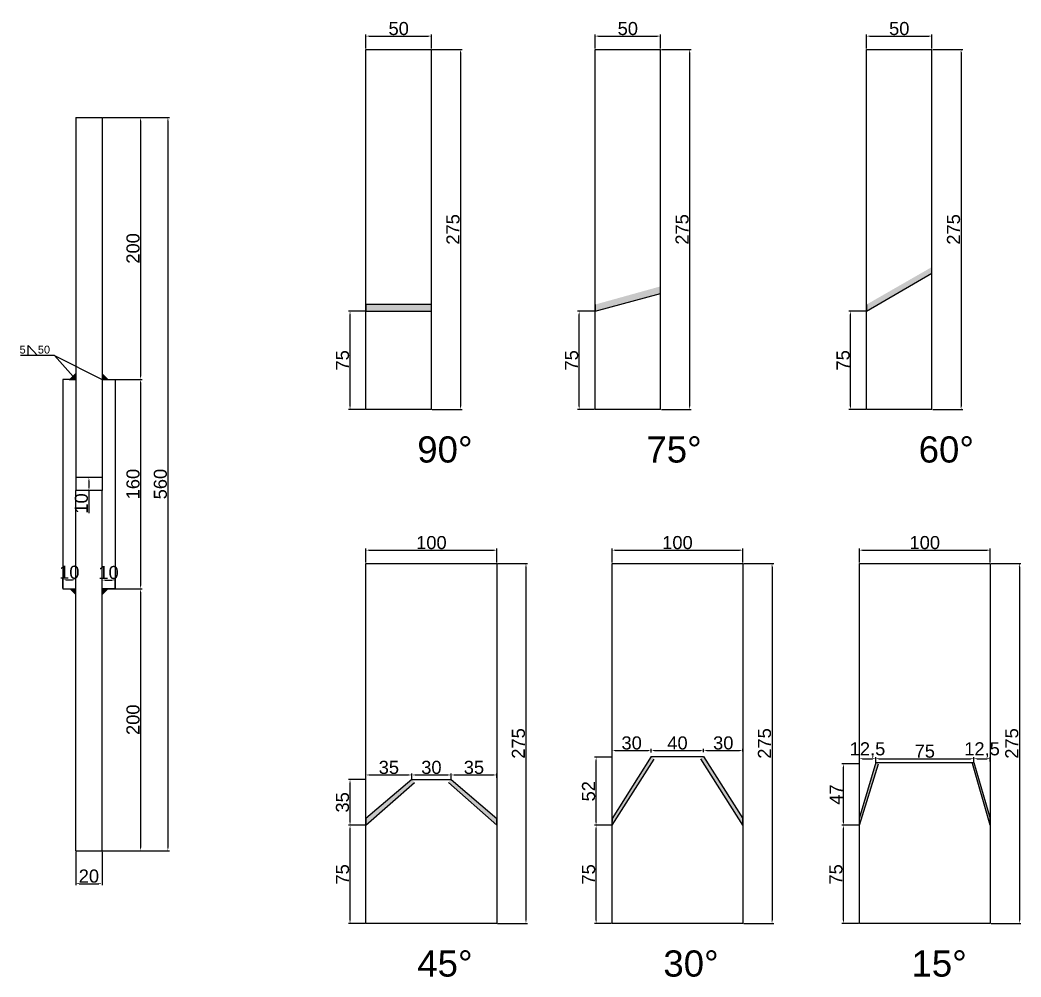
# Model space of a CAD drawing. Header units: millimetres. Extents: x 2520 to 5721, y 1105 to 1995.
# Drawn here: x 2520 to 3285, y 1120 to 1851 of the extents above; entities that cross this region are included whole.
import ezdxf

# ---------------------------------------------------------------- set-up
doc = ezdxf.new("R2010")
doc.units = ezdxf.units.MM
doc.header["$LTSCALE"] = 1.5
doc.layers.add('标注', color=210, linetype='Continuous')
doc.layers.add('焊缝', color=250, linetype='Continuous')
doc.styles.get("Standard").update_dxf_attribs({"font": 'arial.ttf'})
doc.dimstyles.new('ISO-25-JHF', dxfattribs={"dimtxt": 10, "dimasz": 2.5, "dimexe": 1.25, "dimexo": 0.625, "dimtad": 1, "dimtxsty": 'Standard', "dimcen": 2.5, "dimadec": 0, "dimazin": 0, "dimtfac": 1, "dimtmove": 0, "dimatfit": 3, "dimfxl": 1, "dimarcsym": 0})

# ---------------------------------------------------------------- blocks, each defined once
blk = doc.blocks.new('*D1')
at = {"layer": 'Defpoints', "color": 0, "transparency": 16777216}
for p in [(2834.18, 1839.05), (2784.18, 1828.91), (2834.18, 1828.91)]:
    blk.add_point(p, dxfattribs=at)
at = {"layer": '标注', "color": 0, "lineweight": -2, "transparency": 16777216}
for p, q in [((2784.18, 1829.53), (2784.18, 1840.3)), ((2786.68, 1839.05), (2831.68, 1839.05)), ((2834.18, 1829.53), (2834.18, 1840.3))]:
    blk.add_line(p, q, dxfattribs=at)
at = {"layer": '标注', "color": 0, "transparency": 16777216}
for points in [[(2786.68, 1839.46), (2786.68, 1838.63), (2784.18, 1839.05)], [(2831.68, 1839.46), (2831.68, 1838.63), (2834.18, 1839.05)]]:
    blk.add_solid(points, dxfattribs=at)
at = {"layer": '标注', "color": 0, "transparency": 16777216, "insert": (2809.18, 1844.78), "char_height": 10, "attachment_point": 5}
blk.add_mtext('50', dxfattribs=at)
blk = doc.blocks.new('*D2')
at = {"layer": 'Defpoints', "color": 0, "transparency": 16777216}
for p in [(2772.02, 1628.91), (2784.18, 1628.91), (2784.18, 1553.91)]:
    blk.add_point(p, dxfattribs=at)
at = {"layer": '标注', "color": 0, "lineweight": -2, "transparency": 16777216}
for p, q in [((2783.55, 1628.91), (2770.77, 1628.91)), ((2772.02, 1556.41), (2772.02, 1626.41)), ((2783.55, 1553.91), (2770.77, 1553.91))]:
    blk.add_line(p, q, dxfattribs=at)
at = {"layer": '标注', "color": 0, "transparency": 16777216}
for points in [[(2771.6, 1626.41), (2772.44, 1626.41), (2772.02, 1628.91)], [(2771.6, 1556.41), (2772.44, 1556.41), (2772.02, 1553.91)]]:
    blk.add_solid(points, dxfattribs=at)
at = {"layer": '标注', "color": 0, "transparency": 16777216, "insert": (2766.31, 1591.41), "char_height": 10, "attachment_point": 5, "rotation": 90}
blk.add_mtext('75', dxfattribs=at)
blk = doc.blocks.new('*D3')
at = {"layer": 'Defpoints', "color": 0, "transparency": 16777216}
for p in [(2834.18, 1828.91), (2834.18, 1553.91), (2856.43, 1553.91)]:
    blk.add_point(p, dxfattribs=at)
at = {"layer": '标注', "color": 0, "lineweight": -2, "transparency": 16777216}
for p, q in [((2834.8, 1828.91), (2857.68, 1828.91)), ((2856.43, 1826.41), (2856.43, 1556.41)), ((2834.8, 1553.91), (2857.68, 1553.91))]:
    blk.add_line(p, q, dxfattribs=at)
at = {"layer": '标注', "color": 0, "transparency": 16777216}
for points in [[(2856.01, 1826.41), (2856.85, 1826.41), (2856.43, 1828.91)], [(2856.01, 1556.41), (2856.85, 1556.41), (2856.43, 1553.91)]]:
    blk.add_solid(points, dxfattribs=at)
at = {"layer": '标注', "color": 0, "transparency": 16777216, "insert": (2850.7, 1691.41), "char_height": 10, "attachment_point": 5, "rotation": 90}
blk.add_mtext('275', dxfattribs=at)
blk = doc.blocks.new('*D4')
at = {"layer": 'Defpoints', "color": 0, "transparency": 16777216}
for p in [(2947.08, 1628.91), (2959.24, 1628.91), (2959.24, 1553.91)]:
    blk.add_point(p, dxfattribs=at)
at = {"layer": '标注', "color": 0, "lineweight": -2, "transparency": 16777216}
for p, q in [((2958.62, 1628.91), (2945.83, 1628.91)), ((2947.08, 1556.41), (2947.08, 1626.41)), ((2958.62, 1553.91), (2945.83, 1553.91))]:
    blk.add_line(p, q, dxfattribs=at)
at = {"layer": '标注', "color": 0, "transparency": 16777216}
for points in [[(2946.67, 1626.41), (2947.5, 1626.41), (2947.08, 1628.91)], [(2946.67, 1556.41), (2947.5, 1556.41), (2947.08, 1553.91)]]:
    blk.add_solid(points, dxfattribs=at)
at = {"layer": '标注', "color": 0, "transparency": 16777216, "insert": (2941.37, 1591.41), "char_height": 10, "attachment_point": 5, "rotation": 90}
blk.add_mtext('75', dxfattribs=at)
blk = doc.blocks.new('*D5')
at = {"layer": 'Defpoints', "color": 0, "transparency": 16777216}
for p in [(3154.47, 1628.91), (3166.63, 1628.91), (3166.63, 1553.91)]:
    blk.add_point(p, dxfattribs=at)
at = {"layer": '标注', "color": 0, "lineweight": -2, "transparency": 16777216}
for p, q in [((3166, 1628.91), (3153.22, 1628.91)), ((3154.47, 1556.41), (3154.47, 1626.41)), ((3166, 1553.91), (3153.22, 1553.91))]:
    blk.add_line(p, q, dxfattribs=at)
at = {"layer": '标注', "color": 0, "transparency": 16777216}
for points in [[(3154.05, 1626.41), (3154.89, 1626.41), (3154.47, 1628.91)], [(3154.05, 1556.41), (3154.89, 1556.41), (3154.47, 1553.91)]]:
    blk.add_solid(points, dxfattribs=at)
at = {"layer": '标注', "color": 0, "transparency": 16777216, "insert": (3148.76, 1591.41), "char_height": 10, "attachment_point": 5, "rotation": 90}
blk.add_mtext('75', dxfattribs=at)
blk = doc.blocks.new('*D6')
at = {"layer": 'Defpoints', "color": 0, "transparency": 16777216}
for p in [(2884.18, 1446.42), (2784.18, 1436.28), (2884.18, 1436.28)]:
    blk.add_point(p, dxfattribs=at)
at = {"layer": '标注', "color": 0, "lineweight": -2, "transparency": 16777216}
for p, q in [((2784.18, 1436.9), (2784.18, 1447.67)), ((2786.68, 1446.42), (2881.68, 1446.42)), ((2884.18, 1436.9), (2884.18, 1447.67))]:
    blk.add_line(p, q, dxfattribs=at)
at = {"layer": '标注', "color": 0, "transparency": 16777216}
for points in [[(2786.68, 1446.83), (2786.68, 1446), (2784.18, 1446.42)], [(2881.68, 1446.83), (2881.68, 1446), (2884.18, 1446.42)]]:
    blk.add_solid(points, dxfattribs=at)
at = {"layer": '标注', "color": 0, "transparency": 16777216, "insert": (2834.18, 1452.15), "char_height": 10, "attachment_point": 5}
blk.add_mtext('100', dxfattribs=at)
blk = doc.blocks.new('*D7')
at = {"layer": 'Defpoints', "color": 0, "transparency": 16777216}
for p in [(2772.02, 1236.28), (2784.18, 1236.28), (2784.18, 1161.28)]:
    blk.add_point(p, dxfattribs=at)
at = {"layer": '标注', "color": 0, "lineweight": -2, "transparency": 16777216}
for p, q in [((2783.55, 1236.28), (2770.77, 1236.28)), ((2772.02, 1163.78), (2772.02, 1233.78)), ((2783.55, 1161.28), (2770.77, 1161.28))]:
    blk.add_line(p, q, dxfattribs=at)
at = {"layer": '标注', "color": 0, "transparency": 16777216}
for points in [[(2771.6, 1233.78), (2772.44, 1233.78), (2772.02, 1236.28)], [(2771.6, 1163.78), (2772.44, 1163.78), (2772.02, 1161.28)]]:
    blk.add_solid(points, dxfattribs=at)
at = {"layer": '标注', "color": 0, "transparency": 16777216, "insert": (2766.31, 1198.78), "char_height": 10, "attachment_point": 5, "rotation": 90}
blk.add_mtext('75', dxfattribs=at)
blk = doc.blocks.new('*D8')
at = {"layer": 'Defpoints', "color": 0, "transparency": 16777216}
for p in [(2884.18, 1436.28), (2884.18, 1161.28), (2906.43, 1161.28)]:
    blk.add_point(p, dxfattribs=at)
at = {"layer": '标注', "color": 0, "lineweight": -2, "transparency": 16777216}
for p, q in [((2884.8, 1436.28), (2907.68, 1436.28)), ((2906.43, 1433.78), (2906.43, 1163.78)), ((2884.8, 1161.28), (2907.68, 1161.28))]:
    blk.add_line(p, q, dxfattribs=at)
at = {"layer": '标注', "color": 0, "transparency": 16777216}
for points in [[(2906.01, 1433.78), (2906.85, 1433.78), (2906.43, 1436.28)], [(2906.01, 1163.78), (2906.85, 1163.78), (2906.43, 1161.28)]]:
    blk.add_solid(points, dxfattribs=at)
at = {"layer": '标注', "color": 0, "transparency": 16777216, "insert": (2900.7, 1298.78), "char_height": 10, "attachment_point": 5, "rotation": 90}
blk.add_mtext('275', dxfattribs=at)
blk = doc.blocks.new('*D9')
at = {"layer": 'Defpoints', "color": 0, "transparency": 16777216}
for p in [(2772.02, 1271.28), (2784.18, 1271.28), (2784.18, 1236.28)]:
    blk.add_point(p, dxfattribs=at)
at = {"layer": '标注', "color": 0, "lineweight": -2, "transparency": 16777216}
for p, q in [((2783.55, 1271.28), (2770.77, 1271.28)), ((2772.02, 1238.78), (2772.02, 1268.78)), ((2783.55, 1236.28), (2770.77, 1236.28))]:
    blk.add_line(p, q, dxfattribs=at)
at = {"layer": '标注', "color": 0, "transparency": 16777216}
for points in [[(2771.6, 1268.78), (2772.44, 1268.78), (2772.02, 1271.28)], [(2771.6, 1238.78), (2772.44, 1238.78), (2772.02, 1236.28)]]:
    blk.add_solid(points, dxfattribs=at)
at = {"layer": '标注', "color": 0, "transparency": 16777216, "insert": (2766.29, 1253.78), "char_height": 10, "attachment_point": 5, "rotation": 89.99989}
blk.add_mtext('35', dxfattribs=at)
blk = doc.blocks.new('*D10')
at = {"layer": 'Defpoints', "color": 0, "transparency": 16777216}
for p in [(2784.18, 1271.28), (2819.18, 1274.71), (2819.18, 1271.28)]:
    blk.add_point(p, dxfattribs=at)
at = {"layer": '标注', "color": 0, "lineweight": -2, "transparency": 16777216}
for p, q in [((2784.18, 1271.9), (2784.18, 1275.96)), ((2786.68, 1274.71), (2816.68, 1274.71)), ((2819.18, 1271.9), (2819.18, 1275.96))]:
    blk.add_line(p, q, dxfattribs=at)
at = {"layer": '标注', "color": 0, "transparency": 16777216}
for points in [[(2786.68, 1275.13), (2786.68, 1274.3), (2784.18, 1274.71)], [(2816.68, 1275.13), (2816.68, 1274.3), (2819.18, 1274.71)]]:
    blk.add_solid(points, dxfattribs=at)
at = {"layer": '标注', "color": 0, "transparency": 16777216, "insert": (2801.68, 1280.45), "char_height": 10, "attachment_point": 5}
blk.add_mtext('35', dxfattribs=at)
blk = doc.blocks.new('*D11')
at = {"layer": 'Defpoints', "color": 0, "transparency": 16777216}
for p in [(2819.18, 1271.23), (2849.18, 1274.71), (2849.18, 1271.23)]:
    blk.add_point(p, dxfattribs=at)
at = {"layer": '标注', "color": 0, "lineweight": -2, "transparency": 16777216}
for p, q in [((2819.18, 1271.86), (2819.18, 1275.96)), ((2821.68, 1274.71), (2846.68, 1274.71)), ((2849.18, 1271.86), (2849.18, 1275.96))]:
    blk.add_line(p, q, dxfattribs=at)
at = {"layer": '标注', "color": 0, "transparency": 16777216}
for points in [[(2821.68, 1275.13), (2821.68, 1274.3), (2819.18, 1274.71)], [(2846.68, 1275.13), (2846.68, 1274.3), (2849.18, 1274.71)]]:
    blk.add_solid(points, dxfattribs=at)
at = {"layer": '标注', "color": 0, "transparency": 16777216, "insert": (2834.18, 1280.45), "char_height": 10, "attachment_point": 5}
blk.add_mtext('30', dxfattribs=at)
blk = doc.blocks.new('*D12')
at = {"layer": 'Defpoints', "color": 0, "transparency": 16777216}
for p in [(2849.18, 1271.86), (2884.18, 1274.71), (2884.18, 1271.86)]:
    blk.add_point(p, dxfattribs=at)
at = {"layer": '标注', "color": 0, "lineweight": -2, "transparency": 16777216}
for p, q in [((2849.18, 1272.48), (2849.18, 1275.96)), ((2851.68, 1274.71), (2881.68, 1274.71)), ((2884.18, 1272.48), (2884.18, 1275.96))]:
    blk.add_line(p, q, dxfattribs=at)
at = {"layer": '标注', "color": 0, "transparency": 16777216}
for points in [[(2851.68, 1275.13), (2851.68, 1274.3), (2849.18, 1274.71)], [(2881.68, 1275.13), (2881.68, 1274.3), (2884.18, 1274.71)]]:
    blk.add_solid(points, dxfattribs=at)
at = {"layer": '标注', "color": 0, "transparency": 16777216, "insert": (2866.68, 1280.45), "char_height": 10, "attachment_point": 5}
blk.add_mtext('35', dxfattribs=at)
blk = doc.blocks.new('*D13')
at = {"layer": 'Defpoints', "color": 0, "transparency": 16777216}
for p in [(3072.19, 1446.42), (2972.19, 1436.28), (3072.19, 1436.28)]:
    blk.add_point(p, dxfattribs=at)
at = {"layer": '标注', "color": 0, "lineweight": -2, "transparency": 16777216}
for p, q in [((2972.19, 1436.9), (2972.19, 1447.67)), ((2974.69, 1446.42), (3069.69, 1446.42)), ((3072.19, 1436.9), (3072.19, 1447.67))]:
    blk.add_line(p, q, dxfattribs=at)
at = {"layer": '标注', "color": 0, "transparency": 16777216}
for points in [[(2974.69, 1446.83), (2974.69, 1446), (2972.19, 1446.42)], [(3069.69, 1446.83), (3069.69, 1446), (3072.19, 1446.42)]]:
    blk.add_solid(points, dxfattribs=at)
at = {"layer": '标注', "color": 0, "transparency": 16777216, "insert": (3022.19, 1452.15), "char_height": 10, "attachment_point": 5}
blk.add_mtext('100', dxfattribs=at)
blk = doc.blocks.new('*D14')
at = {"layer": 'Defpoints', "color": 0, "transparency": 16777216}
for p in [(2960.03, 1236.28), (2972.19, 1236.28), (2972.19, 1161.28)]:
    blk.add_point(p, dxfattribs=at)
at = {"layer": '标注', "color": 0, "lineweight": -2, "transparency": 16777216}
for p, q in [((2971.57, 1236.28), (2958.78, 1236.28)), ((2960.03, 1163.78), (2960.03, 1233.78)), ((2971.57, 1161.28), (2958.78, 1161.28))]:
    blk.add_line(p, q, dxfattribs=at)
at = {"layer": '标注', "color": 0, "transparency": 16777216}
for points in [[(2959.62, 1233.78), (2960.45, 1233.78), (2960.03, 1236.28)], [(2959.62, 1163.78), (2960.45, 1163.78), (2960.03, 1161.28)]]:
    blk.add_solid(points, dxfattribs=at)
at = {"layer": '标注', "color": 0, "transparency": 16777216, "insert": (2954.32, 1198.78), "char_height": 10, "attachment_point": 5, "rotation": 90}
blk.add_mtext('75', dxfattribs=at)
blk = doc.blocks.new('*D15')
at = {"layer": 'Defpoints', "color": 0, "transparency": 16777216}
for p in [(3072.19, 1436.28), (3072.19, 1161.28), (3094.45, 1161.28)]:
    blk.add_point(p, dxfattribs=at)
at = {"layer": '标注', "color": 0, "lineweight": -2, "transparency": 16777216}
for p, q in [((3072.82, 1436.28), (3095.7, 1436.28)), ((3094.45, 1433.78), (3094.45, 1163.78)), ((3072.82, 1161.28), (3095.7, 1161.28))]:
    blk.add_line(p, q, dxfattribs=at)
at = {"layer": '标注', "color": 0, "transparency": 16777216}
for points in [[(3094.03, 1433.78), (3094.86, 1433.78), (3094.45, 1436.28)], [(3094.03, 1163.78), (3094.86, 1163.78), (3094.45, 1161.28)]]:
    blk.add_solid(points, dxfattribs=at)
at = {"layer": '标注', "color": 0, "transparency": 16777216, "insert": (3088.71, 1298.78), "char_height": 10, "attachment_point": 5, "rotation": 90}
blk.add_mtext('275', dxfattribs=at)
blk = doc.blocks.new('*D18')
at = {"layer": 'Defpoints', "color": 0, "transparency": 16777216}
for p in [(3261.15, 1446.42), (3161.15, 1436.28), (3261.15, 1436.28)]:
    blk.add_point(p, dxfattribs=at)
at = {"layer": '标注', "color": 0, "lineweight": -2, "transparency": 16777216}
for p, q in [((3161.15, 1436.9), (3161.15, 1447.67)), ((3163.65, 1446.42), (3258.65, 1446.42)), ((3261.15, 1436.9), (3261.15, 1447.67))]:
    blk.add_line(p, q, dxfattribs=at)
at = {"layer": '标注', "color": 0, "transparency": 16777216}
for points in [[(3163.65, 1446.83), (3163.65, 1446), (3161.15, 1446.42)], [(3258.65, 1446.83), (3258.65, 1446), (3261.15, 1446.42)]]:
    blk.add_solid(points, dxfattribs=at)
at = {"layer": '标注', "color": 0, "transparency": 16777216, "insert": (3211.15, 1452.15), "char_height": 10, "attachment_point": 5}
blk.add_mtext('100', dxfattribs=at)
blk = doc.blocks.new('*D19')
at = {"layer": 'Defpoints', "color": 0, "transparency": 16777216}
for p in [(3148.99, 1236.28), (3161.15, 1236.28), (3161.15, 1161.28)]:
    blk.add_point(p, dxfattribs=at)
at = {"layer": '标注', "color": 0, "lineweight": -2, "transparency": 16777216}
for p, q in [((3160.52, 1236.28), (3147.74, 1236.28)), ((3148.99, 1163.78), (3148.99, 1233.78)), ((3160.52, 1161.28), (3147.74, 1161.28))]:
    blk.add_line(p, q, dxfattribs=at)
at = {"layer": '标注', "color": 0, "transparency": 16777216}
for points in [[(3148.57, 1233.78), (3149.41, 1233.78), (3148.99, 1236.28)], [(3148.57, 1163.78), (3149.41, 1163.78), (3148.99, 1161.28)]]:
    blk.add_solid(points, dxfattribs=at)
at = {"layer": '标注', "color": 0, "transparency": 16777216, "insert": (3143.28, 1198.78), "char_height": 10, "attachment_point": 5, "rotation": 90}
blk.add_mtext('75', dxfattribs=at)
blk = doc.blocks.new('*D20')
at = {"layer": 'Defpoints', "color": 0, "transparency": 16777216}
for p in [(3261.15, 1436.28), (3261.15, 1161.28), (3283.4, 1161.28)]:
    blk.add_point(p, dxfattribs=at)
at = {"layer": '标注', "color": 0, "lineweight": -2, "transparency": 16777216}
for p, q in [((3261.77, 1436.28), (3284.65, 1436.28)), ((3283.4, 1433.78), (3283.4, 1163.78)), ((3261.77, 1161.28), (3284.65, 1161.28))]:
    blk.add_line(p, q, dxfattribs=at)
at = {"layer": '标注', "color": 0, "transparency": 16777216}
for points in [[(3282.98, 1433.78), (3283.82, 1433.78), (3283.4, 1436.28)], [(3282.98, 1163.78), (3283.82, 1163.78), (3283.4, 1161.28)]]:
    blk.add_solid(points, dxfattribs=at)
at = {"layer": '标注', "color": 0, "transparency": 16777216, "insert": (3277.67, 1298.78), "char_height": 10, "attachment_point": 5, "rotation": 90}
blk.add_mtext('275', dxfattribs=at)
blk = doc.blocks.new('*D21')
at = {"layer": 'Defpoints', "color": 0, "transparency": 16777216}
for p in [(3148.99, 1283.28), (3161.15, 1283.28), (3161.15, 1236.28)]:
    blk.add_point(p, dxfattribs=at)
at = {"layer": '标注', "color": 0, "lineweight": -2, "transparency": 16777216}
for p, q in [((3160.52, 1283.28), (3147.74, 1283.28)), ((3148.99, 1238.78), (3148.99, 1280.78)), ((3160.52, 1236.28), (3147.74, 1236.28))]:
    blk.add_line(p, q, dxfattribs=at)
at = {"layer": '标注', "color": 0, "transparency": 16777216}
for points in [[(3148.57, 1280.78), (3149.41, 1280.78), (3148.99, 1283.28)], [(3148.57, 1238.78), (3149.41, 1238.78), (3148.99, 1236.28)]]:
    blk.add_solid(points, dxfattribs=at)
at = {"layer": '标注', "color": 0, "transparency": 16777216, "insert": (3143.36, 1259.78), "char_height": 10, "attachment_point": 5, "rotation": 89.99989}
blk.add_mtext('47', dxfattribs=at)
blk = doc.blocks.new('*D22')
at = {"layer": 'Defpoints', "color": 0, "transparency": 16777216}
for p in [(3173.65, 1287.12), (3161.15, 1283.68), (3173.65, 1283.68)]:
    blk.add_point(p, dxfattribs=at)
at = {"layer": '标注', "color": 0, "lineweight": -2, "transparency": 16777216}
for p, q in [((3161.15, 1284.31), (3161.15, 1288.37)), ((3163.65, 1287.12), (3171.15, 1287.12)), ((3173.65, 1284.31), (3173.65, 1288.37))]:
    blk.add_line(p, q, dxfattribs=at)
at = {"layer": '标注', "color": 0, "transparency": 16777216}
for points in [[(3163.65, 1287.54), (3163.65, 1286.7), (3161.15, 1287.12)], [(3171.15, 1287.54), (3171.15, 1286.7), (3173.65, 1287.12)]]:
    blk.add_solid(points, dxfattribs=at)
at = {"layer": '标注', "color": 0, "transparency": 16777216, "insert": (3167.4, 1293.76), "char_height": 10, "attachment_point": 5}
blk.add_mtext('12,5', dxfattribs=at)
blk = doc.blocks.new('*D16')
at = {"layer": 'Defpoints', "color": 0, "transparency": 16777216}
for p in [(3248.65, 1287.12), (3173.65, 1283.64), (3248.65, 1283.64)]:
    blk.add_point(p, dxfattribs=at)
at = {"layer": '标注', "color": 0, "lineweight": -2, "transparency": 16777216}
for p, q in [((3173.65, 1284.26), (3173.65, 1288.37)), ((3176.15, 1287.12), (3246.15, 1287.12)), ((3248.65, 1284.26), (3248.65, 1288.37))]:
    blk.add_line(p, q, dxfattribs=at)
at = {"layer": '标注', "color": 0, "transparency": 16777216}
for points in [[(3176.15, 1287.54), (3176.15, 1286.7), (3173.65, 1287.12)], [(3246.15, 1287.54), (3246.15, 1286.7), (3248.65, 1287.12)]]:
    blk.add_solid(points, dxfattribs=at)
at = {"layer": '标注', "color": 0, "transparency": 16777216, "insert": (3211.15, 1292.83), "char_height": 10, "attachment_point": 5}
blk.add_mtext('75', dxfattribs=at)
blk = doc.blocks.new('*D17')
at = {"layer": 'Defpoints', "color": 0, "transparency": 16777216}
for p in [(3261.15, 1287.12), (3248.65, 1284.26), (3261.15, 1284.26)]:
    blk.add_point(p, dxfattribs=at)
at = {"layer": '标注', "color": 0, "lineweight": -2, "transparency": 16777216}
for p, q in [((3248.65, 1284.89), (3248.65, 1288.37)), ((3251.15, 1287.12), (3258.65, 1287.12)), ((3261.15, 1284.89), (3261.15, 1288.37))]:
    blk.add_line(p, q, dxfattribs=at)
at = {"layer": '标注', "color": 0, "transparency": 16777216}
for points in [[(3251.15, 1287.54), (3251.15, 1286.7), (3248.65, 1287.12)], [(3258.65, 1287.54), (3258.65, 1286.7), (3261.15, 1287.12)]]:
    blk.add_solid(points, dxfattribs=at)
at = {"layer": '标注', "color": 0, "transparency": 16777216, "insert": (3254.9, 1293.76), "char_height": 10, "attachment_point": 5}
blk.add_mtext('12,5', dxfattribs=at)
blk = doc.blocks.new('*D23')
at = {"layer": 'Defpoints', "color": 0, "transparency": 16777216}
for p in [(2960.03, 1288.28), (2972.19, 1288.28), (2972.19, 1236.28)]:
    blk.add_point(p, dxfattribs=at)
at = {"layer": '标注', "color": 0, "lineweight": -2, "transparency": 16777216}
for p, q in [((2971.57, 1288.28), (2958.78, 1288.28)), ((2960.03, 1238.78), (2960.03, 1285.78)), ((2971.57, 1236.28), (2958.78, 1236.28))]:
    blk.add_line(p, q, dxfattribs=at)
at = {"layer": '标注', "color": 0, "transparency": 16777216}
for points in [[(2959.62, 1285.78), (2960.45, 1285.78), (2960.03, 1288.28)], [(2959.62, 1238.78), (2960.45, 1238.78), (2960.03, 1236.28)]]:
    blk.add_solid(points, dxfattribs=at)
at = {"layer": '标注', "color": 0, "transparency": 16777216, "insert": (2954.3, 1262.28), "char_height": 10, "attachment_point": 5, "rotation": 90}
blk.add_mtext('52', dxfattribs=at)
blk = doc.blocks.new('*D24')
at = {"layer": 'Defpoints', "color": 0, "transparency": 16777216}
for p in [(3002.19, 1293.38), (2972.19, 1291.32), (3002.19, 1291.32)]:
    blk.add_point(p, dxfattribs=at)
at = {"layer": '标注', "color": 0, "lineweight": -2, "transparency": 16777216}
for p, q in [((2972.19, 1291.95), (2972.19, 1294.63)), ((2974.69, 1293.38), (2999.69, 1293.38)), ((3002.19, 1291.95), (3002.19, 1294.63))]:
    blk.add_line(p, q, dxfattribs=at)
at = {"layer": '标注', "color": 0, "transparency": 16777216}
for points in [[(2974.69, 1293.8), (2974.69, 1292.97), (2972.19, 1293.38)], [(2999.69, 1293.8), (2999.69, 1292.97), (3002.19, 1293.38)]]:
    blk.add_solid(points, dxfattribs=at)
at = {"layer": '标注', "color": 0, "transparency": 16777216, "insert": (2987.19, 1299.12), "char_height": 10, "attachment_point": 5}
blk.add_mtext('30', dxfattribs=at)
blk = doc.blocks.new('*D25')
at = {"layer": 'Defpoints', "color": 0, "transparency": 16777216}
for p in [(3042.19, 1293.38), (3002.19, 1291.39), (3042.19, 1291.39)]:
    blk.add_point(p, dxfattribs=at)
at = {"layer": '标注', "color": 0, "lineweight": -2, "transparency": 16777216}
for p, q in [((3002.19, 1292.02), (3002.19, 1294.63)), ((3004.69, 1293.38), (3039.69, 1293.38)), ((3042.19, 1292.02), (3042.19, 1294.63))]:
    blk.add_line(p, q, dxfattribs=at)
at = {"layer": '标注', "color": 0, "transparency": 16777216}
for points in [[(3004.69, 1293.8), (3004.69, 1292.97), (3002.19, 1293.38)], [(3039.69, 1293.8), (3039.69, 1292.97), (3042.19, 1293.38)]]:
    blk.add_solid(points, dxfattribs=at)
at = {"layer": '标注', "color": 0, "transparency": 16777216, "insert": (3022.19, 1299.11), "char_height": 10, "attachment_point": 5}
blk.add_mtext('40', dxfattribs=at)
blk = doc.blocks.new('*D26')
at = {"layer": 'Defpoints', "color": 0, "transparency": 16777216}
for p in [(3072.19, 1293.38), (3042.19, 1292.02), (3072.19, 1292.02)]:
    blk.add_point(p, dxfattribs=at)
at = {"layer": '标注', "color": 0, "lineweight": -2, "transparency": 16777216}
for p, q in [((3042.19, 1292.64), (3042.19, 1294.63)), ((3044.69, 1293.38), (3069.69, 1293.38)), ((3072.19, 1292.64), (3072.19, 1294.63))]:
    blk.add_line(p, q, dxfattribs=at)
at = {"layer": '标注', "color": 0, "transparency": 16777216}
for points in [[(3044.69, 1293.8), (3044.69, 1292.97), (3042.19, 1293.38)], [(3069.69, 1293.8), (3069.69, 1292.97), (3072.19, 1293.38)]]:
    blk.add_solid(points, dxfattribs=at)
at = {"layer": '标注', "color": 0, "transparency": 16777216, "insert": (3057.19, 1299.12), "char_height": 10, "attachment_point": 5}
blk.add_mtext('30', dxfattribs=at)
blk = doc.blocks.new('*D82')
at = {"layer": 'Defpoints', "color": 0, "transparency": 16777216}
for p in [(2562.51, 1216.89), (2582.51, 1216.89), (2582.51, 1191.69)]:
    blk.add_point(p, dxfattribs=at)
at = {"layer": '标注', "color": 0, "lineweight": -2, "transparency": 16777216}
for p, q in [((2562.51, 1216.27), (2562.51, 1190.44)), ((2582.51, 1216.27), (2582.51, 1190.44)), ((2565.01, 1191.69), (2580.01, 1191.69))]:
    blk.add_line(p, q, dxfattribs=at)
at = {"layer": '标注', "color": 0, "transparency": 16777216}
for points in [[(2565.01, 1192.11), (2565.01, 1191.28), (2562.51, 1191.69)], [(2580.01, 1192.11), (2580.01, 1191.28), (2582.51, 1191.69)]]:
    blk.add_solid(points, dxfattribs=at)
at = {"layer": '标注', "color": 0, "transparency": 16777216, "insert": (2572.51, 1197.42), "char_height": 10, "attachment_point": 5}
blk.add_mtext('20', dxfattribs=at)
blk = doc.blocks.new('*D83')
at = {"layer": 'Defpoints', "color": 0, "transparency": 16777216}
for p in [(2562.51, 1423.77), (2552.51, 1416.89), (2562.51, 1416.89)]:
    blk.add_point(p, dxfattribs=at)
at = {"layer": '标注', "color": 0, "lineweight": -2, "transparency": 16777216}
for p, q in [((2552.51, 1417.52), (2552.51, 1425.02)), ((2555.01, 1423.77), (2560.01, 1423.77)), ((2562.51, 1417.52), (2562.51, 1425.02))]:
    blk.add_line(p, q, dxfattribs=at)
at = {"layer": '标注', "color": 0, "transparency": 16777216}
for points in [[(2555.01, 1424.19), (2555.01, 1423.36), (2552.51, 1423.77)], [(2560.01, 1424.19), (2560.01, 1423.36), (2562.51, 1423.77)]]:
    blk.add_solid(points, dxfattribs=at)
at = {"layer": '标注', "color": 0, "transparency": 16777216, "insert": (2557.51, 1429.51), "char_height": 10, "attachment_point": 5}
blk.add_mtext('10', dxfattribs=at)
blk = doc.blocks.new('*D84')
at = {"layer": 'Defpoints', "color": 0, "transparency": 16777216}
for p in [(2592.51, 1423.56), (2582.51, 1416.89), (2592.51, 1416.89)]:
    blk.add_point(p, dxfattribs=at)
at = {"layer": '标注', "color": 0, "lineweight": -2, "transparency": 16777216}
for p, q in [((2582.51, 1417.52), (2582.51, 1424.81)), ((2585.01, 1423.56), (2590.01, 1423.56)), ((2592.51, 1417.52), (2592.51, 1424.81))]:
    blk.add_line(p, q, dxfattribs=at)
at = {"layer": '标注', "color": 0, "transparency": 16777216}
for points in [[(2585.01, 1423.98), (2585.01, 1423.14), (2582.51, 1423.56)], [(2590.01, 1423.98), (2590.01, 1423.14), (2592.51, 1423.56)]]:
    blk.add_solid(points, dxfattribs=at)
at = {"layer": '标注', "color": 0, "transparency": 16777216, "insert": (2587.51, 1429.29), "char_height": 10, "attachment_point": 5}
blk.add_mtext('10', dxfattribs=at)
blk = doc.blocks.new('*D85')
at = {"layer": 'Defpoints', "color": 0, "transparency": 16777216}
for p in [(2582.51, 1776.89), (2582.51, 1576.89), (2611.97, 1576.89)]:
    blk.add_point(p, dxfattribs=at)
at = {"layer": '标注', "color": 0, "lineweight": -2, "transparency": 16777216}
for p, q in [((2583.13, 1776.89), (2613.22, 1776.89)), ((2611.97, 1774.39), (2611.97, 1579.39)), ((2583.13, 1576.89), (2613.22, 1576.89))]:
    blk.add_line(p, q, dxfattribs=at)
at = {"layer": '标注', "color": 0, "transparency": 16777216}
for points in [[(2611.56, 1774.39), (2612.39, 1774.39), (2611.97, 1776.89)], [(2611.56, 1579.39), (2612.39, 1579.39), (2611.97, 1576.89)]]:
    blk.add_solid(points, dxfattribs=at)
at = {"layer": '标注', "color": 0, "transparency": 16777216, "insert": (2606.24, 1676.89), "char_height": 10, "attachment_point": 5, "rotation": 90}
blk.add_mtext('200', dxfattribs=at)
blk = doc.blocks.new('*D86')
at = {"layer": 'Defpoints', "color": 0, "transparency": 16777216}
for p in [(2592.51, 1576.89), (2592.51, 1416.89), (2611.97, 1416.89)]:
    blk.add_point(p, dxfattribs=at)
at = {"layer": '标注', "color": 0, "lineweight": -2, "transparency": 16777216}
for p, q in [((2593.13, 1576.89), (2613.22, 1576.89)), ((2611.97, 1574.39), (2611.97, 1419.39)), ((2593.13, 1416.89), (2613.22, 1416.89))]:
    blk.add_line(p, q, dxfattribs=at)
at = {"layer": '标注', "color": 0, "transparency": 16777216}
for points in [[(2611.56, 1574.39), (2612.39, 1574.39), (2611.97, 1576.89)], [(2611.56, 1419.39), (2612.39, 1419.39), (2611.97, 1416.89)]]:
    blk.add_solid(points, dxfattribs=at)
at = {"layer": '标注', "color": 0, "transparency": 16777216, "insert": (2606.24, 1496.89), "char_height": 10, "attachment_point": 5, "rotation": 90}
blk.add_mtext('160', dxfattribs=at)
blk = doc.blocks.new('*D87')
at = {"layer": 'Defpoints', "color": 0, "transparency": 16777216}
for p in [(2582.51, 1416.89), (2582.51, 1216.89), (2611.97, 1216.89)]:
    blk.add_point(p, dxfattribs=at)
at = {"layer": '标注', "color": 0, "lineweight": -2, "transparency": 16777216}
for p, q in [((2583.13, 1416.89), (2613.22, 1416.89)), ((2611.97, 1414.39), (2611.97, 1219.39)), ((2583.13, 1216.89), (2613.22, 1216.89))]:
    blk.add_line(p, q, dxfattribs=at)
at = {"layer": '标注', "color": 0, "transparency": 16777216}
for points in [[(2611.56, 1414.39), (2612.39, 1414.39), (2611.97, 1416.89)], [(2611.56, 1219.39), (2612.39, 1219.39), (2611.97, 1216.89)]]:
    blk.add_solid(points, dxfattribs=at)
at = {"layer": '标注', "color": 0, "transparency": 16777216, "insert": (2606.24, 1316.89), "char_height": 10, "attachment_point": 5, "rotation": 90}
blk.add_mtext('200', dxfattribs=at)
blk = doc.blocks.new('*D81')
at = {"layer": 'Defpoints', "color": 0, "transparency": 16777216}
for p in [(2583.13, 1776.89), (2583.13, 1216.89), (2632.85, 1216.89)]:
    blk.add_point(p, dxfattribs=at)
at = {"layer": '标注', "color": 0, "lineweight": -2, "transparency": 16777216}
for p, q in [((2583.76, 1776.89), (2634.1, 1776.89)), ((2632.85, 1774.39), (2632.85, 1219.39)), ((2583.76, 1216.89), (2634.1, 1216.89))]:
    blk.add_line(p, q, dxfattribs=at)
at = {"layer": '标注', "color": 0, "transparency": 16777216}
for points in [[(2632.43, 1774.39), (2633.27, 1774.39), (2632.85, 1776.89)], [(2632.43, 1219.39), (2633.27, 1219.39), (2632.85, 1216.89)]]:
    blk.add_solid(points, dxfattribs=at)
at = {"layer": '标注', "color": 0, "transparency": 16777216, "insert": (2627.12, 1496.89), "char_height": 10, "attachment_point": 5, "rotation": 90}
blk.add_mtext('560', dxfattribs=at)
blk = doc.blocks.new('*D88')
at = {"layer": 'Defpoints', "color": 0, "transparency": 16777216}
for p in [(2582.51, 1501.89), (2572.51, 1491.89), (2582.51, 1491.89)]:
    blk.add_point(p, dxfattribs=at)
at = {"layer": '标注', "color": 0, "lineweight": -2, "transparency": 16777216}
for p, q in [((2581.88, 1501.89), (2571.26, 1501.89)), ((2572.51, 1499.39), (2572.51, 1494.39)), ((2581.88, 1491.89), (2571.26, 1491.89)), ((2572.51, 1491.89), (2572.51, 1474.79))]:
    blk.add_line(p, q, dxfattribs=at)
at = {"layer": '标注', "color": 0, "transparency": 16777216}
for points in [[(2572.09, 1499.39), (2572.92, 1499.39), (2572.51, 1501.89)], [(2572.09, 1494.39), (2572.92, 1494.39), (2572.51, 1491.89)]]:
    blk.add_solid(points, dxfattribs=at)
at = {"layer": '标注', "color": 0, "transparency": 16777216, "insert": (2566.78, 1482.09), "char_height": 10, "attachment_point": 5, "rotation": 90}
blk.add_mtext('10', dxfattribs=at)
blk = doc.blocks.new('*D89')
at = {"layer": 'Defpoints', "color": 0, "transparency": 16777216}
for p in [(3216.63, 1839.05), (3166.63, 1828.91), (3216.63, 1828.91)]:
    blk.add_point(p, dxfattribs=at)
at = {"layer": '标注', "color": 0, "lineweight": -2, "transparency": 16777216}
for p, q in [((3166.63, 1829.53), (3166.63, 1840.3)), ((3169.13, 1839.05), (3214.13, 1839.05)), ((3216.63, 1829.53), (3216.63, 1840.3))]:
    blk.add_line(p, q, dxfattribs=at)
at = {"layer": '标注', "color": 0, "transparency": 16777216}
for points in [[(3169.13, 1839.46), (3169.13, 1838.63), (3166.63, 1839.05)], [(3214.13, 1839.46), (3214.13, 1838.63), (3216.63, 1839.05)]]:
    blk.add_solid(points, dxfattribs=at)
at = {"layer": '标注', "color": 0, "transparency": 16777216, "insert": (3191.63, 1844.78), "char_height": 10, "attachment_point": 5}
blk.add_mtext('50', dxfattribs=at)
blk = doc.blocks.new('*D90')
at = {"layer": 'Defpoints', "color": 0, "transparency": 16777216}
for p in [(3216.63, 1828.91), (3216.63, 1553.91), (3238.88, 1553.91)]:
    blk.add_point(p, dxfattribs=at)
at = {"layer": '标注', "color": 0, "lineweight": -2, "transparency": 16777216}
for p, q in [((3217.25, 1828.91), (3240.13, 1828.91)), ((3238.88, 1826.41), (3238.88, 1556.41)), ((3217.25, 1553.91), (3240.13, 1553.91))]:
    blk.add_line(p, q, dxfattribs=at)
at = {"layer": '标注', "color": 0, "transparency": 16777216}
for points in [[(3238.46, 1826.41), (3239.3, 1826.41), (3238.88, 1828.91)], [(3238.46, 1556.41), (3239.3, 1556.41), (3238.88, 1553.91)]]:
    blk.add_solid(points, dxfattribs=at)
at = {"layer": '标注', "color": 0, "transparency": 16777216, "insert": (3233.15, 1691.41), "char_height": 10, "attachment_point": 5, "rotation": 90}
blk.add_mtext('275', dxfattribs=at)
blk = doc.blocks.new('*D93')
at = {"layer": 'Defpoints', "color": 0, "transparency": 16777216}
for p in [(3009.24, 1839.05), (2959.24, 1828.91), (3009.24, 1828.91)]:
    blk.add_point(p, dxfattribs=at)
at = {"layer": '标注', "color": 0, "lineweight": -2, "transparency": 16777216}
for p, q in [((2959.24, 1829.53), (2959.24, 1840.3)), ((2961.74, 1839.05), (3006.74, 1839.05)), ((3009.24, 1829.53), (3009.24, 1840.3))]:
    blk.add_line(p, q, dxfattribs=at)
at = {"layer": '标注', "color": 0, "transparency": 16777216}
for points in [[(2961.74, 1839.46), (2961.74, 1838.63), (2959.24, 1839.05)], [(3006.74, 1839.46), (3006.74, 1838.63), (3009.24, 1839.05)]]:
    blk.add_solid(points, dxfattribs=at)
at = {"layer": '标注', "color": 0, "transparency": 16777216, "insert": (2984.24, 1844.78), "char_height": 10, "attachment_point": 5}
blk.add_mtext('50', dxfattribs=at)
blk = doc.blocks.new('*D94')
at = {"layer": 'Defpoints', "color": 0, "transparency": 16777216}
for p in [(3009.24, 1828.91), (3009.24, 1553.91), (3031.49, 1553.91)]:
    blk.add_point(p, dxfattribs=at)
at = {"layer": '标注', "color": 0, "lineweight": -2, "transparency": 16777216}
for p, q in [((3009.87, 1828.91), (3032.74, 1828.91)), ((3031.49, 1826.41), (3031.49, 1556.41)), ((3009.87, 1553.91), (3032.74, 1553.91))]:
    blk.add_line(p, q, dxfattribs=at)
at = {"layer": '标注', "color": 0, "transparency": 16777216}
for points in [[(3031.08, 1826.41), (3031.91, 1826.41), (3031.49, 1828.91)], [(3031.08, 1556.41), (3031.91, 1556.41), (3031.49, 1553.91)]]:
    blk.add_solid(points, dxfattribs=at)
at = {"layer": '标注', "color": 0, "transparency": 16777216, "insert": (3025.76, 1691.41), "char_height": 10, "attachment_point": 5, "rotation": 90}
blk.add_mtext('275', dxfattribs=at)

msp = doc.modelspace()

# ---------------------------------------------------------------- hatches: boundary and pattern name
at = {"layer": '焊缝'}
h = msp.add_hatch(color=250, dxfattribs=at)
h.dxf.hatch_style = 1
h.paths.add_polyline_path([(3166.627, 1634.01), (3166.627, 1629.01), (3216.627, 1658.01), (3216.627, 1662.709)])
h = msp.add_hatch(color=250, dxfattribs=at)
h.dxf.hatch_style = 1
h.paths.add_polyline_path([(2959.24, 1634.01), (2959.24, 1629.01), (3009.24, 1642.51), (3009.24, 1647.907)])
h = msp.add_hatch(color=250, dxfattribs=at)
h.dxf.hatch_style = 1
h.paths.add_polyline_path([(2784.178, 1634.01), (2784.178, 1629.01), (2834.178, 1629.01), (2834.173, 1634.01)])
h = msp.add_hatch(color=250, dxfattribs=at)
h.dxf.hatch_style = 1
h.paths.add_polyline_path([(2562.507, 1581.892), (2557.507, 1576.892), (2562.507, 1576.892)])
h = msp.add_hatch(color=250, dxfattribs=at)
h.dxf.hatch_style = 1
h.paths.add_polyline_path([(2582.507, 1581.892), (2587.507, 1576.892), (2582.507, 1576.892)])
h = msp.add_hatch(color=250, dxfattribs=at)
h.dxf.hatch_style = 1
h.paths.add_polyline_path([(2562.507, 1411.892), (2557.507, 1416.892), (2562.507, 1416.892)])
h = msp.add_hatch(color=250, dxfattribs=at)
h.dxf.hatch_style = 1
h.paths.add_polyline_path([(2582.507, 1411.892), (2587.507, 1416.892), (2582.507, 1416.892)])
h = msp.add_hatch(color=250, dxfattribs=at)
h.dxf.hatch_style = 1
h.paths.add_polyline_path([(2972.191, 1241.379), (2972.191, 1236.277), (3004.308, 1286.778), (3002.191, 1288.902)])
h = msp.add_hatch(color=250, dxfattribs=at)
h.dxf.hatch_style = 1
h.paths.add_polyline_path([(3072.191, 1241.379), (3072.191, 1236.277), (3040.035, 1287.147), (3042.191, 1288.902)])
h = msp.add_hatch(color=250, dxfattribs=at)
h.dxf.hatch_style = 1
h.paths.add_polyline_path([(3161.147, 1241.379), (3161.147, 1236.277), (3175.732, 1283.338), (3173.647, 1284.308)])
h = msp.add_hatch(color=250, dxfattribs=at)
h.dxf.hatch_style = 1
h.paths.add_polyline_path([(3261.147, 1241.379), (3261.147, 1236.277), (3247.104, 1283.33), (3248.646, 1284.262)])
h = msp.add_hatch(color=250, dxfattribs=at)
h.dxf.hatch_style = 1
h.paths.add_polyline_path([(2784.178, 1241.379), (2784.178, 1236.277), (2821.194, 1269.064), (2819.178, 1271.317)])
h = msp.add_hatch(color=250, dxfattribs=at)
h.dxf.hatch_style = 1
h.paths.add_polyline_path([(2884.178, 1241.379), (2884.178, 1236.277), (2847.161, 1269.064), (2849.178, 1271.317)])

# ---------------------------------------------------------------- linework, layer by layer
for p, q in [((2784.178, 1828.909), (2834.178, 1828.909)), ((2784.178, 1553.909), (2784.178, 1828.909)), ((2834.178, 1553.909), (2834.178, 1828.909)), ((2959.24, 1828.909), (3009.24, 1828.909)), ((2959.24, 1553.909), (2959.24, 1828.909)), ((3009.24, 1553.909), (3009.24, 1828.909)), ((3166.627, 1553.909), (3166.627, 1828.909)), ((3166.627, 1828.909), (3216.627, 1828.909)), ((3216.627, 1553.909), (3216.627, 1828.909)), ((3216.627, 1553.909), (3216.627, 1828.909)), ((2562.507, 1776.892), (2582.507, 1776.892)), ((2562.507, 1776.892), (2562.507, 1501.892)), ((2582.507, 1776.892), (2582.507, 1501.892)), ((2562.507, 1576.892), (2552.507, 1576.892)), ((2552.507, 1576.892), (2552.507, 1416.892)), ((2557.507, 1576.892), (2562.507, 1576.892)), ((2582.507, 1576.892), (2592.507, 1576.892)), ((2592.507, 1576.892), (2592.507, 1416.892)), ((2834.178, 1553.909), (2784.178, 1553.909)), ((3009.24, 1553.909), (2959.24, 1553.909)), ((3216.627, 1553.909), (3166.627, 1553.909)), ((2582.507, 1501.892), (2562.507, 1501.892)), ((2562.507, 1501.892), (2562.507, 1491.892)), ((2582.507, 1501.892), (2582.507, 1491.892)), ((2582.507, 1491.892), (2562.507, 1491.892)), ((2562.507, 1216.892), (2562.507, 1491.892)), ((2582.507, 1216.892), (2582.507, 1491.892)), ((2784.178, 1436.278), (2884.178, 1436.278)), ((2784.178, 1161.278), (2784.178, 1436.278)), ((2884.178, 1436.278), (2884.178, 1161.278)), ((2972.191, 1436.278), (3072.191, 1436.278)), ((2972.191, 1161.278), (2972.191, 1436.278)), ((3072.191, 1436.278), (3072.191, 1161.278)), ((3161.147, 1436.278), (3261.147, 1436.278)), ((3161.147, 1161.278), (3161.147, 1436.278)), ((3261.147, 1436.278), (3261.147, 1161.278)), ((2552.507, 1416.892), (2562.507, 1416.892)), ((2592.507, 1416.892), (2582.507, 1416.892)), ((3002.191, 1288.902), (3042.191, 1288.902)), ((3173.647, 1284.308), (3248.647, 1284.262)), ((2819.178, 1271.317), (2849.178, 1271.317)), ((2562.507, 1216.892), (2582.507, 1216.892)), ((2884.178, 1161.278), (2784.178, 1161.278)), ((3072.191, 1161.278), (2972.191, 1161.278)), ((3261.147, 1161.278), (3161.147, 1161.278))]:
    msp.add_line(p, q)
at = {"layer": '标注'}
for p, q in [((2526.002, 1595.081), (2526.002, 1602.846)), ((2526.002, 1602.846), (2533.234, 1595.081)), ((2546.115, 1595.081), (2520.353, 1595.081)), ((2562.507, 1576.892), (2546.115, 1595.081)), ((2546.115, 1595.081), (2582.507, 1576.892))]:
    msp.add_line(p, q, dxfattribs=at)
at = {"layer": '焊缝'}
for p, q in [((3166.627, 1629.01), (3216.627, 1658.01)), ((2959.24, 1629.01), (3009.24, 1642.51)), ((2784.173, 1634.01), (2784.144, 1629.01)), ((2834.173, 1634.01), (2784.173, 1634.01)), ((2784.178, 1629.01), (2834.178, 1629.01)), ((2834.178, 1629.01), (2834.173, 1634.01)), ((2959.235, 1634.01), (2959.207, 1629.01)), ((3166.622, 1634.01), (3166.594, 1629.01)), ((3002.191, 1288.902), (2972.186, 1241.379)), ((2972.191, 1236.277), (3004.308, 1286.778)), ((3072.191, 1236.277), (3040.035, 1287.147)), ((3042.191, 1288.902), (3072.196, 1241.379)), ((3173.647, 1284.308), (3161.142, 1241.379)), ((3161.147, 1236.277), (3175.732, 1283.338)), ((3261.147, 1236.277), (3247.592, 1283.47)), ((3248.646, 1284.262), (3261.152, 1241.379)), ((2819.178, 1271.317), (2784.173, 1241.379)), ((2849.178, 1271.317), (2884.183, 1241.379)), ((2784.178, 1236.277), (2821.194, 1269.064)), ((2884.178, 1236.277), (2847.161, 1269.064)), ((2784.173, 1241.379), (2784.144, 1236.379)), ((2884.178, 1236.379), (2884.173, 1241.379)), ((2972.186, 1241.379), (2972.158, 1236.379)), ((3072.191, 1236.379), (3072.186, 1241.379)), ((3161.142, 1241.379), (3161.113, 1236.379)), ((3261.147, 1236.379), (3261.142, 1241.379))]:
    msp.add_line(p, q, dxfattribs=at)

# ---------------------------------------------------------------- texts
at = {"attachment_point": 1}
for s, insert, char_height in [('90° ', (2823.405, 1533.338), 20), ('{\\H1.6x;75°} ', (2998.468, 1533.338), 12.5), ('60° ', (3206.48, 1533.338), 20), ('45° ', (2823.405, 1140.707), 20), ('30° ', (3011.419, 1140.707), 20), ('15° ', (3200.999, 1140.707), 20)]:
    msp.add_mtext_dynamic_manual_height_columns(s, width=70.10425, gutter_width=12.5, heights=[0], dxfattribs=dict(at, insert=insert, char_height=char_height))
at = {"layer": '标注', "insert": (2519.532, 1602.599), "char_height": 6, "attachment_point": 1}
msp.add_mtext_dynamic_manual_height_columns('5    50', width=68.30832, gutter_width=12.5, heights=[0], dxfattribs=at)

# ---------------------------------------------------------------- dimensions: what is measured, and where the dimension line sits
at = {"layer": '标注'}
for p1, p2, distance, picture, middle in [((2784.178, 1828.909), (2834.178, 1828.909), 10.138, '*D1', (2809.178, 1844.777)), ((2959.24, 1828.909), (3009.24, 1828.909), 10.138, '*D93', (2984.24, 1844.777)), ((3166.627, 1828.909), (3216.627, 1828.909), 10.138, '*D89', (3191.627, 1844.777)), ((2834.178, 1828.909), (2834.178, 1553.909), 22.254, '*D3', (2850.701, 1691.409)), ((3009.24, 1828.909), (3009.24, 1553.909), 22.254, '*D94', (3025.763, 1691.409)), ((3216.627, 1828.909), (3216.627, 1553.909), 22.254, '*D90', (3233.15, 1691.409)), ((2582.507, 1776.892), (2582.507, 1576.892), 29.467, '*D85', (2606.243, 1676.892)), ((2583.132, 1776.892), (2583.132, 1216.892), 49.717, '*D81', (2627.118, 1496.892)), ((2784.178, 1553.909), (2784.178, 1628.909), 12.158, '*D2', (2766.309, 1591.409)), ((2959.24, 1553.909), (2959.24, 1628.909), 12.158, '*D4', (2941.372, 1591.409)), ((3166.627, 1553.909), (3166.627, 1628.909), 12.158, '*D5', (3148.759, 1591.409)), ((2592.507, 1576.892), (2592.507, 1416.892), 19.467, '*D86', (2606.243, 1496.892)), ((2582.507, 1501.892), (2582.507, 1491.892), -10, '*D88', (2566.776, 1482.092)), ((2784.178, 1436.278), (2884.178, 1436.278), 10.138, '*D6', (2834.178, 1452.146)), ((2972.191, 1436.278), (3072.191, 1436.278), 10.138, '*D13', (3022.191, 1452.146)), ((3161.147, 1436.278), (3261.147, 1436.278), 10.138, '*D18', (3211.147, 1452.146)), ((2884.178, 1436.278), (2884.178, 1161.278), 22.254, '*D8', (2900.701, 1298.778)), ((3072.191, 1436.278), (3072.191, 1161.278), 22.254, '*D15', (3088.714, 1298.778)), ((3261.147, 1436.278), (3261.147, 1161.278), 22.254, '*D20', (3277.67, 1298.778)), ((2582.507, 1416.892), (2582.507, 1216.892), 29.467, '*D87', (2606.243, 1316.892)), ((2972.191, 1291.321), (3002.191, 1291.321), 2.062, '*D24', (2987.191, 1299.117)), ((3002.191, 1291.393), (3042.191, 1291.393), 1.99, '*D25', (3022.191, 1299.114)), ((3042.191, 1292.018), (3072.191, 1292.018), 1.365, '*D26', (3057.191, 1299.117)), ((3173.647, 1283.637), (3248.647, 1283.637), 3.484, '*D16', (3211.147, 1292.831)), ((2784.178, 1271.277), (2819.178, 1271.277), 3.438, '*D10', (2801.678, 1280.449)), ((2819.178, 1271.23), (2849.178, 1271.23), 3.484, '*D11', (2834.178, 1280.449)), ((2849.178, 1271.855), (2884.178, 1271.855), 2.859, '*D12', (2866.678, 1280.449)), ((2972.191, 1236.277), (2972.191, 1288.277), 12.158, '*D23', (2954.303, 1262.277)), ((3161.147, 1236.277), (3161.147, 1283.277), 12.158, '*D21', (3143.364, 1259.777)), ((2784.178, 1236.277), (2784.178, 1271.277), 12.158, '*D9', (2766.286, 1253.777)), ((2784.178, 1161.278), (2784.178, 1236.278), 12.158, '*D7', (2766.309, 1198.778)), ((2972.191, 1161.278), (2972.191, 1236.278), 12.158, '*D14', (2954.323, 1198.778)), ((3161.147, 1161.278), (3161.147, 1236.278), 12.158, '*D19', (3143.278, 1198.778))]:
    dim = msp.add_aligned_dim(p1=p1, p2=p2, distance=distance, dimstyle='ISO-25-JHF', dxfattribs=at)
    dim.commit()
    dim.dimension.update_dxf_attribs({"geometry": picture, "text_midpoint": middle})
for base, p1, p2, picture, middle in [((2562.507, 1423.774), (2552.507, 1416.892), (2562.507, 1416.892), '*D83', (2557.507, 1423.774)), ((2592.507, 1423.56), (2582.507, 1416.892), (2592.507, 1416.892), '*D84', (2587.507, 1423.56)), ((3173.647, 1287.121), (3161.147, 1283.683), (3173.647, 1283.683), '*D22', (3167.397, 1287.121)), ((3261.147, 1287.121), (3248.647, 1284.262), (3261.147, 1284.262), '*D17', (3254.897, 1287.121)), ((2582.507, 1191.693), (2562.507, 1216.892), (2582.507, 1216.892), '*D82', (2572.507, 1191.693))]:
    dim = msp.add_linear_dim(base=base, p1=p1, p2=p2, angle=0, dimstyle='ISO-25-JHF', dxfattribs=at)
    dim.commit()
    dim.dimension.update_dxf_attribs({"geometry": picture, "text_midpoint": middle, "dimtype": 161})

doc.saveas('drawing.dxf')
